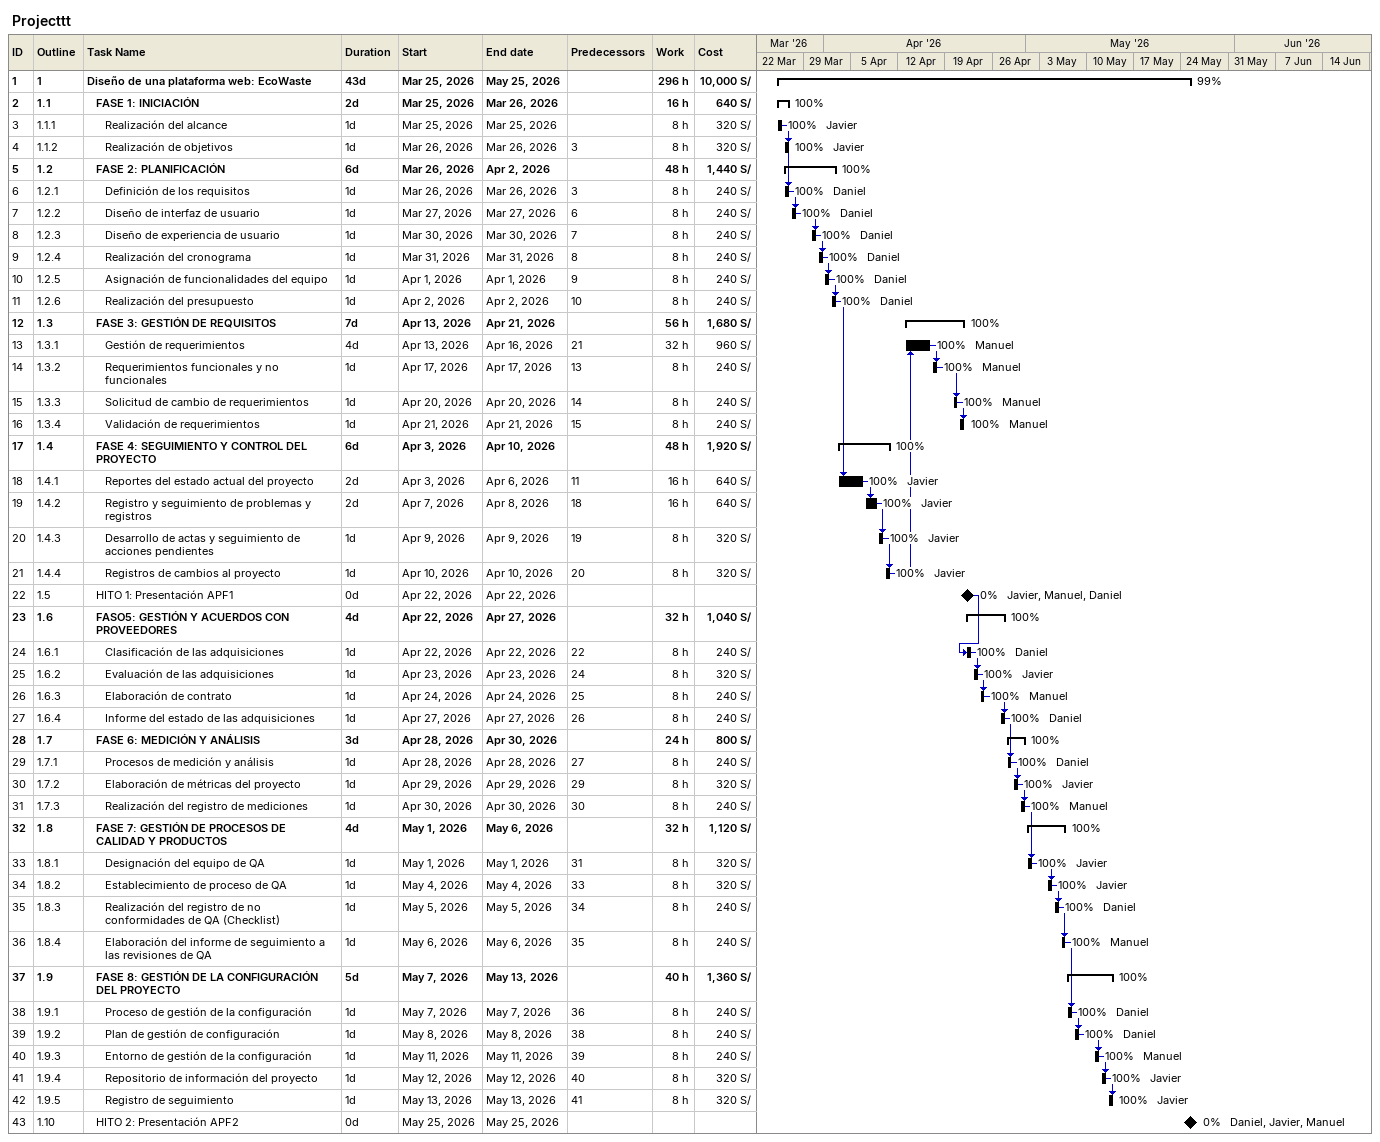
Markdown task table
Projecttt

| ID | WBS | Task | Duration | Start | Finish | Predecessors | Resources | % complete | Work (h) | Cost (S/) |
|---|---|---|---|---|---|---|---|---|---|---|
| 1 | 1 | **Diseño de una plataforma web: EcoWaste** | 43d | 2026-03-25 | 2026-05-25 |  |  | 99 | 296 | 10000 |
| 2 | 1.1 | **FASE 1: INICIACIÓN** | 2d | 2026-03-25 | 2026-03-26 |  |  | 100 | 16 | 640 |
| 3 | 1.1.1 | Realización del alcance | 1d | 2026-03-25 | 2026-03-25 |  | Javier | 100 | 8 | 320 |
| 4 | 1.1.2 | Realización de objetivos | 1d | 2026-03-26 | 2026-03-26 | 3 | Javier | 100 | 8 | 320 |
| 5 | 1.2 | **FASE 2: PLANIFICACIÓN** | 6d | 2026-03-26 | 2026-04-02 |  |  | 100 | 48 | 1440 |
| 6 | 1.2.1 | Definición de los requisitos | 1d | 2026-03-26 | 2026-03-26 | 3 | Daniel | 100 | 8 | 240 |
| 7 | 1.2.2 | Diseño de interfaz de usuario | 1d | 2026-03-27 | 2026-03-27 | 6 | Daniel | 100 | 8 | 240 |
| 8 | 1.2.3 | Diseño de experiencia de usuario | 1d | 2026-03-30 | 2026-03-30 | 7 | Daniel | 100 | 8 | 240 |
| 9 | 1.2.4 | Realización del cronograma | 1d | 2026-03-31 | 2026-03-31 | 8 | Daniel | 100 | 8 | 240 |
| 10 | 1.2.5 | Asignación de funcionalidades del equipo | 1d | 2026-04-01 | 2026-04-01 | 9 | Daniel | 100 | 8 | 240 |
| 11 | 1.2.6 | Realización del presupuesto | 1d | 2026-04-02 | 2026-04-02 | 10 | Daniel | 100 | 8 | 240 |
| 12 | 1.3 | **FASE 3: GESTIÓN DE REQUISITOS** | 7d | 2026-04-13 | 2026-04-21 |  |  | 100 | 56 | 1680 |
| 13 | 1.3.1 | Gestión de requerimientos | 4d | 2026-04-13 | 2026-04-16 | 21 | Manuel | 100 | 32 | 960 |
| 14 | 1.3.2 | Requerimientos funcionales y no funcionales | 1d | 2026-04-17 | 2026-04-17 | 13 | Manuel | 100 | 8 | 240 |
| 15 | 1.3.3 | Solicitud de cambio de requerimientos | 1d | 2026-04-20 | 2026-04-20 | 14 | Manuel | 100 | 8 | 240 |
| 16 | 1.3.4 | Validación de requerimientos | 1d | 2026-04-21 | 2026-04-21 | 15 | Manuel | 100 | 8 | 240 |
| 17 | 1.4 | **FASE 4: SEGUIMIENTO Y CONTROL DEL PROYECTO** | 6d | 2026-04-03 | 2026-04-10 |  |  | 100 | 48 | 1920 |
| 18 | 1.4.1 | Reportes del estado actual del proyecto | 2d | 2026-04-03 | 2026-04-06 | 11 | Javier | 100 | 16 | 640 |
| 19 | 1.4.2 | Registro y seguimiento de problemas y registros | 2d | 2026-04-07 | 2026-04-08 | 18 | Javier | 100 | 16 | 640 |
| 20 | 1.4.3 | Desarrollo de actas y seguimiento de acciones pendientes | 1d | 2026-04-09 | 2026-04-09 | 19 | Javier | 100 | 8 | 320 |
| 21 | 1.4.4 | Registros de cambios al proyecto | 1d | 2026-04-10 | 2026-04-10 | 20 | Javier | 100 | 8 | 320 |
| 22 | 1.5 | HITO 1: Presentación APF1 | 0d | 2026-04-22 | 2026-04-22 |  | Javier, Manuel, Daniel | 0 |  |  |
| 23 | 1.6 | **FASO5: GESTIÓN Y ACUERDOS CON PROVEEDORES** | 4d | 2026-04-22 | 2026-04-27 |  |  | 100 | 32 | 1040 |
| 24 | 1.6.1 | Clasificación de las adquisiciones | 1d | 2026-04-22 | 2026-04-22 | 22 | Daniel | 100 | 8 | 240 |
| 25 | 1.6.2 | Evaluación de las adquisiciones | 1d | 2026-04-23 | 2026-04-23 | 24 | Javier | 100 | 8 | 320 |
| 26 | 1.6.3 | Elaboración de contrato | 1d | 2026-04-24 | 2026-04-24 | 25 | Manuel | 100 | 8 | 240 |
| 27 | 1.6.4 | Informe del estado de las adquisiciones | 1d | 2026-04-27 | 2026-04-27 | 26 | Daniel | 100 | 8 | 240 |
| 28 | 1.7 | **FASE 6: MEDICIÓN Y ANÁLISIS** | 3d | 2026-04-28 | 2026-04-30 |  |  | 100 | 24 | 800 |
| 29 | 1.7.1 | Procesos de medición y análisis | 1d | 2026-04-28 | 2026-04-28 | 27 | Daniel | 100 | 8 | 240 |
| 30 | 1.7.2 | Elaboración de métricas del proyecto | 1d | 2026-04-29 | 2026-04-29 | 29 | Javier | 100 | 8 | 320 |
| 31 | 1.7.3 | Realización del registro de mediciones | 1d | 2026-04-30 | 2026-04-30 | 30 | Manuel | 100 | 8 | 240 |
| 32 | 1.8 | **FASE 7: GESTIÓN DE PROCESOS DE CALIDAD Y PRODUCTOS** | 4d | 2026-05-01 | 2026-05-06 |  |  | 100 | 32 | 1120 |
| 33 | 1.8.1 | Designación del equipo de QA | 1d | 2026-05-01 | 2026-05-01 | 31 | Javier | 100 | 8 | 320 |
| 34 | 1.8.2 | Establecimiento de proceso de QA | 1d | 2026-05-04 | 2026-05-04 | 33 | Javier | 100 | 8 | 320 |
| 35 | 1.8.3 | Realización del registro de no conformidades de QA (Checklist) | 1d | 2026-05-05 | 2026-05-05 | 34 | Daniel | 100 | 8 | 240 |
| 36 | 1.8.4 | Elaboración del informe de seguimiento a las revisiones de QA | 1d | 2026-05-06 | 2026-05-06 | 35 | Manuel | 100 | 8 | 240 |
| 37 | 1.9 | **FASE 8: GESTIÓN DE LA CONFIGURACIÓN DEL PROYECTO** | 5d | 2026-05-07 | 2026-05-13 |  |  | 100 | 40 | 1360 |
| 38 | 1.9.1 | Proceso de gestión de la configuración | 1d | 2026-05-07 | 2026-05-07 | 36 | Daniel | 100 | 8 | 240 |
| 39 | 1.9.2 | Plan de gestión de configuración | 1d | 2026-05-08 | 2026-05-08 | 38 | Daniel | 100 | 8 | 240 |
| 40 | 1.9.3 | Entorno de gestión de la configuración | 1d | 2026-05-11 | 2026-05-11 | 39 | Manuel | 100 | 8 | 240 |
| 41 | 1.9.4 | Repositorio de información del proyecto | 1d | 2026-05-12 | 2026-05-12 | 40 | Javier | 100 | 8 | 320 |
| 42 | 1.9.5 | Registro de seguimiento | 1d | 2026-05-13 | 2026-05-13 | 41 | Javier | 100 | 8 | 320 |
| 43 | 1.10 | HITO 2: Presentación APF2 | 0d | 2026-05-25 | 2026-05-25 |  | Daniel, Javier, Manuel | 0 |  |  |
